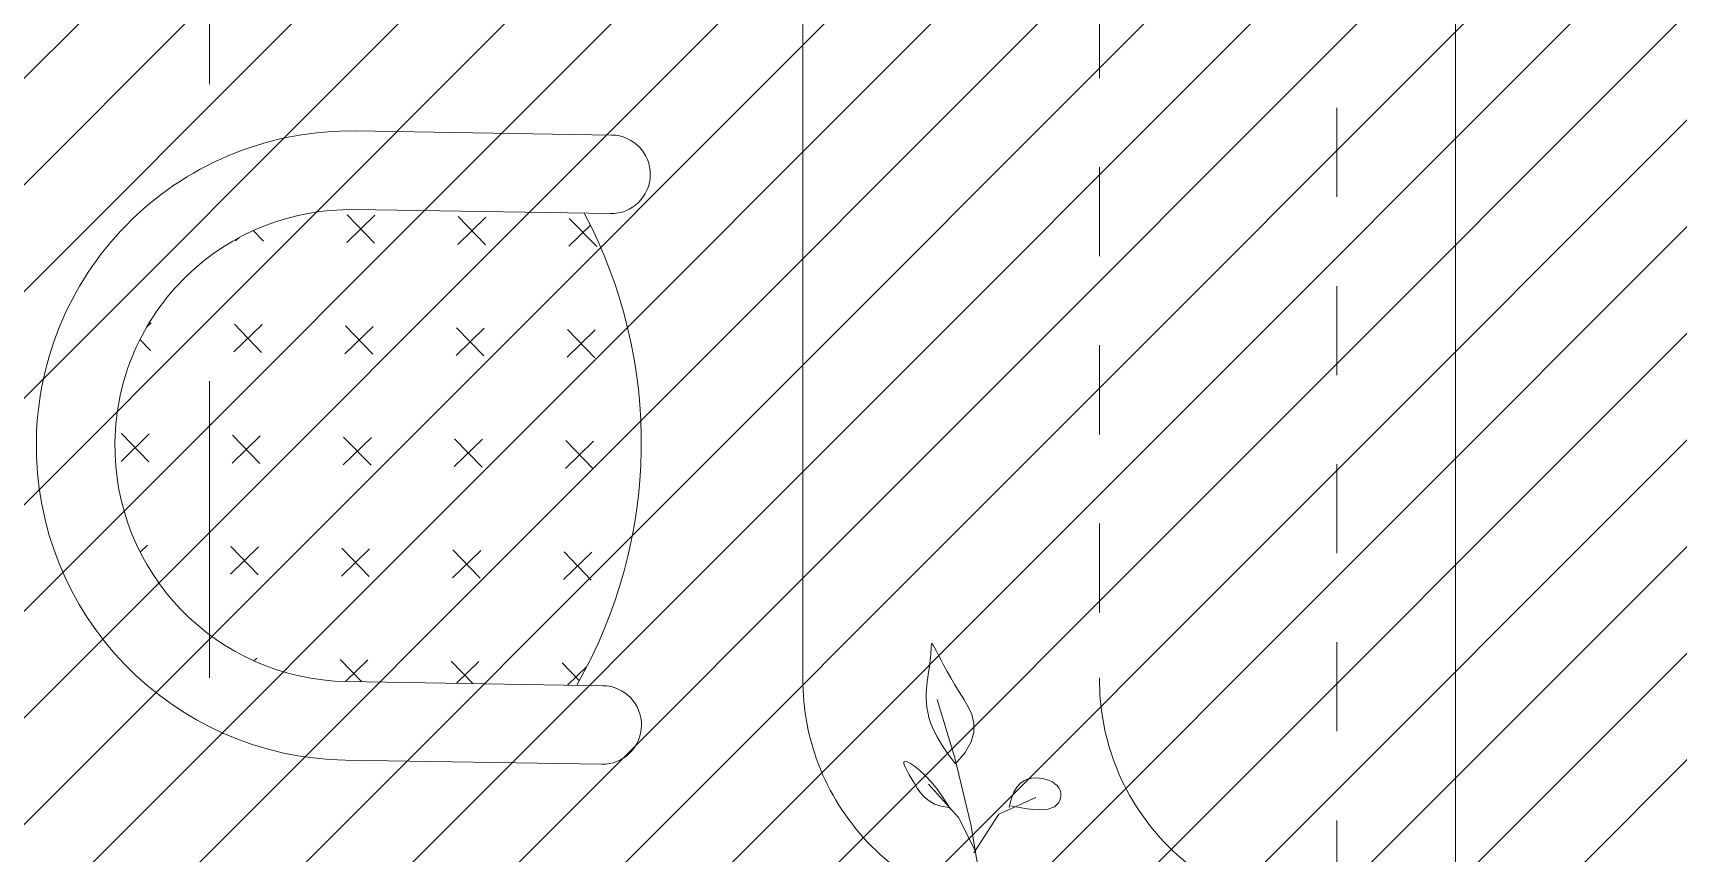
# Model space of a CAD drawing. Header units: centimetres. Extents: x -26724 to 60145, y -23645 to 6771.
# Drawn here: x -14983.5 to -14844.8, y 1086.1 to 1155.2 of the extents above; entities that cross this region are included whole.
import ezdxf

# ---------------------------------------------------------------- set-up
doc = ezdxf.new("R2010")
doc.units = ezdxf.units.CM
for name, pattern in [('AUSGEZOGEN', [0]), ('DALEKOVOD_VN', [5, 2.5, -2.5]), ('PUNKT2_S9', [0.35, 0.15, -0.1, 0, -0.1])]:
    doc.linetypes.add(name, pattern=pattern)
doc.layers.add('3.IZGLED 2', color=7, linetype='Continuous', lineweight=9, true_color=0x4a4a4a)
doc.layers.add('4.KOTE', color=88, linetype='Continuous', lineweight=15)
doc.layers.add('Moebel', color=252, linetype='PUNKT2_S9', lineweight=13)

# ---------------------------------------------------------------- blocks, each defined once
blk = doc.blocks.new('ggggt')
at = {"layer": 'Moebel', "color": 91, "linetype": 'AUSGEZOGEN', "lineweight": 18, "transparency": 33554687}
for p, q in [((1566.55, 2053.68, 13.5), (1566.56, 2053.78, 13.5)), ((1566.56, 2053.78, 13.5), (1566.58, 2053.84, 13.5)), ((1566.58, 2053.84, 13.5), (1566.61, 2053.85, 13.5)), ((1566.61, 2053.85, 13.5), (1566.67, 2053.79, 13.5)), ((1566.67, 2053.79, 13.5), (1566.74, 2053.67, 13.5)), ((1566.43, 2052.18, 13.5), (1566.46, 2052.45, 13.5)), ((1566.46, 2052.45, 13.5), (1566.49, 2052.71, 13.5)), ((1566.49, 2052.71, 13.5), (1566.51, 2052.95, 13.5)), ((1566.51, 2052.95, 13.5), (1566.53, 2053.17, 13.5)), ((1566.53, 2053.17, 13.5), (1566.54, 2053.36, 13.5)), ((1566.54, 2053.36, 13.5), (1566.55, 2053.54, 13.5)), ((1566.55, 2053.54, 13.5), (1566.55, 2053.68, 13.5)), ((1566.74, 2053.67, 13.5), (1566.85, 2053.48, 13.5)), ((1566.85, 2053.48, 13.5), (1566.99, 2053.21, 13.5)), ((1566.99, 2053.21, 13.5), (1567.17, 2052.88, 13.5)), ((1567.17, 2052.88, 13.5), (1567.38, 2052.47, 13.5)), ((1567.38, 2052.47, 13.5), (1567.62, 2052.01, 13.5)), ((1566.22, 2050.66, 13.5), (1566.26, 2050.98, 13.5)), ((1566.26, 2050.98, 13.5), (1566.3, 2051.29, 13.5)), ((1566.3, 2051.29, 13.5), (1566.35, 2051.6, 13.5)), ((1566.35, 2051.6, 13.5), (1566.39, 2051.89, 13.5)), ((1566.39, 2051.89, 13.5), (1566.43, 2052.18, 13.5)), ((1567.62, 2052.01, 13.5), (1567.89, 2051.51, 13.5)), ((1567.89, 2051.51, 13.5), (1568.2, 2050.97, 13.5)), ((1568.2, 2050.97, 13.5), (1568.54, 2050.39, 13.5)), ((1566.13, 2049.63, 13.5), (1566.15, 2049.98, 13.5)), ((1566.13, 2049.26, 13.5), (1566.13, 2049.63, 13.5)), ((1566.15, 2049.98, 13.5), (1566.18, 2050.32, 13.5)), ((1566.18, 2050.32, 13.5), (1566.22, 2050.66, 13.5)), ((1568.54, 2050.39, 13.5), (1568.91, 2049.79, 13.5)), ((1568.91, 2049.79, 13.5), (1569.3, 2049.18, 13.5)), ((1566.14, 2048.88, 13.5), (1566.13, 2049.26, 13.5)), ((1566.18, 2048.48, 13.5), (1566.14, 2048.88, 13.5)), ((1566.25, 2048.07, 13.5), (1566.18, 2048.48, 13.5)), ((1568.54, 2044.24, 13.5), (1567.05, 2049.15, 13.5)), ((1569.3, 2049.18, 13.5), (1569.67, 2048.54, 13.5)), ((1569.67, 2048.54, 13.5), (1569.97, 2047.87, 13.5)), ((1566.36, 2047.62, 13.5), (1566.25, 2048.07, 13.5)), ((1566.52, 2047.13, 13.5), (1566.36, 2047.62, 13.5)), ((1566.75, 2046.6, 13.5), (1566.52, 2047.13, 13.5)), ((1569.97, 2047.87, 13.5), (1570.14, 2047.16, 13.5)), ((1570.14, 2047.16, 13.5), (1570.14, 2046.4, 13.5)), ((1567.06, 2046, 13.5), (1566.75, 2046.6, 13.5)), ((1567.45, 2045.33, 13.5), (1567.06, 2046, 13.5)), ((1569.91, 2045.58, 13.5), (1569.41, 2044.69, 13.5)), ((1570.14, 2046.4, 13.5), (1569.91, 2045.58, 13.5)), ((1567.96, 2044.57, 13.5), (1567.45, 2045.33, 13.5)), ((1568.59, 2043.72, 13.5), (1567.96, 2044.57, 13.5)), ((1569.88, 2038.61, 13.5), (1568.54, 2044.24, 13.5)), ((1569.41, 2044.69, 13.5), (1568.59, 2043.72, 13.5)), ((1564.23, 2043.81, 13.5), (1564.25, 2043.91, 13.5)), ((1564.27, 2043.63, 13.5), (1564.23, 2043.81, 13.5)), ((1564.25, 2043.91, 13.5), (1564.34, 2043.95, 13.5)), ((1564.38, 2043.41, 13.5), (1564.27, 2043.63, 13.5)), ((1564.34, 2043.95, 13.5), (1564.52, 2043.9, 13.5)), ((1564.52, 2043.13, 13.5), (1564.38, 2043.41, 13.5)), ((1564.52, 2043.9, 13.5), (1564.79, 2043.76, 13.5)), ((1564.7, 2042.8, 13.5), (1564.52, 2043.13, 13.5)), ((1564.91, 2042.45, 13.5), (1564.7, 2042.8, 13.5)), ((1564.79, 2043.76, 13.5), (1565.14, 2043.53, 13.5)), ((1565.14, 2043.53, 13.5), (1565.56, 2043.19, 13.5)), ((1565.56, 2043.19, 13.5), (1566.03, 2042.76, 13.5)), ((1566.03, 2042.76, 13.5), (1566.54, 2042.22, 13.5)), ((1568.59, 2043.72, 13.5), (1568.59, 2043.72, 13.5)), ((1565.13, 2042.06, 13.5), (1564.91, 2042.45, 13.5)), ((1565.37, 2041.67, 13.5), (1565.13, 2042.06, 13.5)), ((1565.65, 2041.29, 13.5), (1565.37, 2041.67, 13.5)), ((1565.98, 2040.93, 13.5), (1565.65, 2041.29, 13.5)), ((1568.86, 2039.2, 13.5), (1566.32, 2042.02, 13.5)), ((1566.54, 2042.22, 13.5), (1567.08, 2041.57, 13.5)), ((1567.08, 2041.57, 13.5), (1567.62, 2040.79, 13.5)), ((1573.29, 2040.76, 13.5), (1573.51, 2041.33, 13.5)), ((1573.51, 2041.33, 13.5), (1573.77, 2041.77, 13.5)), ((1573.77, 2041.77, 13.5), (1574.05, 2042.08, 13.5)), ((1574.05, 2042.08, 13.5), (1574.35, 2042.3, 13.5)), ((1574.35, 2042.3, 13.5), (1574.67, 2042.44, 13.5)), ((1574.67, 2042.44, 13.5), (1574.99, 2042.51, 13.5)), ((1574.99, 2042.51, 13.5), (1575.32, 2042.54, 13.5)), ((1575.32, 2042.54, 13.5), (1575.64, 2042.53, 13.5)), ((1575.64, 2042.53, 13.5), (1575.94, 2042.49, 13.5)), ((1575.94, 2042.49, 13.5), (1576.24, 2042.42, 13.5)), ((1576.24, 2042.42, 13.5), (1576.51, 2042.32, 13.5)), ((1576.51, 2042.32, 13.5), (1576.76, 2042.2, 13.5)), ((1576.76, 2042.2, 13.5), (1576.98, 2042.05, 13.5)), ((1576.98, 2042.05, 13.5), (1577.16, 2041.89, 13.5)), ((1577.16, 2041.89, 13.5), (1577.31, 2041.7, 13.5)), ((1577.31, 2041.7, 13.5), (1577.41, 2041.5, 13.5)), ((1577.41, 2041.5, 13.5), (1577.47, 2041.29, 13.5)), ((1577.47, 2041.29, 13.5), (1577.48, 2041.07, 13.5)), ((1566.37, 2040.6, 13.5), (1565.98, 2040.93, 13.5)), ((1566.83, 2040.34, 13.5), (1566.37, 2040.6, 13.5)), ((1567.38, 2040.15, 13.5), (1566.83, 2040.34, 13.5)), ((1568.02, 2040.04, 13.5), (1567.38, 2040.15, 13.5)), ((1567.62, 2040.79, 13.5), (1568.16, 2039.9, 13.5)), ((1572.26, 2039.48, 13.5), (1575.37, 2040.9, 13.5)), ((1573.11, 2040.05, 13.5), (1573.29, 2040.76, 13.5)), ((1573.99, 2040.05, 13.5), (1573.25, 2040.19, 13.5)), ((1574.64, 2039.95, 13.5), (1573.99, 2040.05, 13.5)), ((1575.2, 2039.89, 13.5), (1574.64, 2039.95, 13.5)), ((1575.67, 2039.86, 13.5), (1575.2, 2039.89, 13.5)), ((1576.08, 2039.88, 13.5), (1575.67, 2039.86, 13.5)), ((1576.41, 2039.92, 13.5), (1576.08, 2039.88, 13.5)), ((1576.7, 2040.01, 13.5), (1576.41, 2039.92, 13.5)), ((1576.93, 2040.12, 13.5), (1576.7, 2040.01, 13.5)), ((1577.12, 2040.27, 13.5), (1576.93, 2040.12, 13.5)), ((1577.27, 2040.45, 13.5), (1577.12, 2040.27, 13.5)), ((1577.38, 2040.64, 13.5), (1577.27, 2040.45, 13.5)), ((1577.45, 2040.85, 13.5), (1577.38, 2040.64, 13.5)), ((1577.48, 2041.07, 13.5), (1577.45, 2040.85, 13.5)), ((1570.28, 2036.37, 13.5), (1568.86, 2039.2, 13.5)), ((1570.94, 2032.32, 13.5), (1569.88, 2038.61, 13.5)), ((1570.13, 2036.23, 13.5), (1572.26, 2039.48, 13.5))]:
    blk.add_line(p, q, dxfattribs=at)

msp = doc.modelspace()

# ---------------------------------------------------------------- hatches: boundary and pattern name
at = {"layer": '4.KOTE'}
h = msp.add_hatch(dxfattribs=at)
h.set_pattern_fill('ANSI31', color=38, scale=2)
h.set_pattern_definition([(45, (-510, 0), (-4.490128, 4.490128), [])])
h.paths.add_polyline_path([(-14468.7, 858.89), (-14613.7, 858.89), (-14613.7, 713.89), (-14693.7, 713.89), (-14693.7, 573.89), (-14878.7, 573.89), (-14878.7, 713.89), (-14893.7, 713.89), (-14893.7, 606.49), (-15018.7, 606.48), (-15018.7, 1818.89), (-14468.7, 1818.89)])
h.paths.add_polyline_path([(-15338.58, 1893.89), (-15648.6, 1893.89), (-15648.6, 2263.89), (-15338.58, 2263.89)])

# ---------------------------------------------------------------- linework, layer by layer
at = {"layer": '3.IZGLED 2', "linetype": 'DALEKOVOD_VN', "ltscale": 10}
msp.add_line((-14968.6, 1000.89, 13.5), (-14968.6, 2213.89, 13.5), dxfattribs=at)
at = {"layer": '3.IZGLED 2', "linetype": 'DALEKOVOD_VN', "lineweight": 18, "ltscale": 3, "transparency": 33554687}
msp.add_line((-14873.6, 1643.89, 13.5), (-14873.6, 940.89, 13.5), dxfattribs=at)
at = {"layer": '3.IZGLED 2'}
for p, q in [((-14863.6, 1643.9, 13.5), (-14863.6, 1080.89, 13.5)), ((-14918.6, 1623.89, 13.5), (-14918.6, 1100.89, 13.5))]:
    msp.add_line(p, q, dxfattribs=at)
at = {"layer": '3.IZGLED 2', "transparency": 33554687}
for p, q in [((-14934.72, 1146.61, 13.5), (-14956.3, 1146.95, 13.5)), ((-14954.71, 1137.51, 13.5), (-14957.01, 1139.89, 13.5)), ((-14956.41, 1140.33, 13.5), (-14934.83, 1139.99, 13.5)), ((-14964.07, 1137.66, 13.5), (-14964.94, 1138.56, 13.5)), ((-14954.67, 1139.85, 13.5), (-14957.05, 1137.55, 13.5)), ((-14945.31, 1139.7, 13.5), (-14947.68, 1137.4, 13.5)), ((-14945.34, 1137.36, 13.5), (-14947.65, 1139.74, 13.5)), ((-14936.51, 1139.01, 13.5), (-14938.32, 1137.25, 13.5)), ((-14935.98, 1137.21, 13.5), (-14938.29, 1139.59, 13.5)), ((-14966.12, 1137.97, 13.5), (-14966.41, 1137.7, 13.5)), ((-14973.54, 1130.79, 13.5), (-14973.91, 1130.43, 13.5)), ((-14964.18, 1130.64, 13.5), (-14966.56, 1128.34, 13.5)), ((-14964.22, 1128.3, 13.5), (-14966.52, 1130.68, 13.5)), ((-14954.82, 1130.49, 13.5), (-14957.2, 1128.19, 13.5)), ((-14954.85, 1128.15, 13.5), (-14957.16, 1130.53, 13.5)), ((-14945.46, 1130.34, 13.5), (-14947.83, 1128.04, 13.5)), ((-14945.49, 1128, 13.5), (-14947.8, 1130.38, 13.5)), ((-14936.1, 1130.19, 13.5), (-14938.47, 1127.89, 13.5)), ((-14936.13, 1127.85, 13.5), (-14938.44, 1130.23, 13.5)), ((-14973.58, 1128.45, 13.5), (-14974.48, 1129.38, 13.5)), ((-14983.2, 1120.9, 13.5), (-14983.2, 1120.86, 13.5)), ((-14976.59, 1120.75, 13.5), (-14976.58, 1120.79, 13.5)), ((-14973.69, 1121.43, 13.5), (-14976.07, 1119.12, 13.5)), ((-14973.73, 1119.09, 13.5), (-14976.03, 1121.46, 13.5)), ((-14964.33, 1121.28, 13.5), (-14966.71, 1118.98, 13.5)), ((-14964.37, 1118.94, 13.5), (-14966.67, 1121.32, 13.5)), ((-14954.97, 1121.13, 13.5), (-14957.34, 1118.83, 13.5)), ((-14955, 1118.79, 13.5), (-14957.31, 1121.17, 13.5)), ((-14945.61, 1120.98, 13.5), (-14947.98, 1118.68, 13.5)), ((-14945.64, 1118.64, 13.5), (-14947.95, 1121.02, 13.5)), ((-14936.24, 1120.83, 13.5), (-14938.62, 1118.53, 13.5)), ((-14936.28, 1118.49, 13.5), (-14938.58, 1120.87, 13.5)), ((-14973.84, 1112.07, 13.5), (-14974.45, 1111.47, 13.5)), ((-14964.48, 1111.92, 13.5), (-14966.85, 1109.61, 13.5)), ((-14964.51, 1109.58, 13.5), (-14966.82, 1111.95, 13.5)), ((-14955.12, 1111.77, 13.5), (-14957.49, 1109.46, 13.5)), ((-14955.15, 1109.43, 13.5), (-14957.46, 1111.8, 13.5)), ((-14945.75, 1111.62, 13.5), (-14948.13, 1109.32, 13.5)), ((-14945.79, 1109.28, 13.5), (-14948.1, 1111.66, 13.5)), ((-14936.39, 1111.47, 13.5), (-14938.77, 1109.17, 13.5)), ((-14936.43, 1109.13, 13.5), (-14938.73, 1111.51, 13.5)), ((-14964.63, 1102.56, 13.5), (-14964.87, 1102.32, 13.5)), ((-14955.78, 1100.56, 13.5), (-14957.61, 1102.44, 13.5)), ((-14955.27, 1102.41, 13.5), (-14957.15, 1100.58, 13.5)), ((-14946.42, 1100.41, 13.5), (-14948.24, 1102.29, 13.5)), ((-14945.9, 1102.26, 13.5), (-14947.79, 1100.43, 13.5)), ((-14937.45, 1100.66, 13.5), (-14938.88, 1102.15, 13.5)), ((-14936.8, 1101.86, 13.5), (-14938.43, 1100.28, 13.5)), ((-14935.46, 1100.23, 13.5), (-14957.04, 1100.58, 13.5)), ((-14957.15, 1093.96, 13.5), (-14935.57, 1093.61, 13.5))]:
    msp.add_line(p, q, dxfattribs=at)
at = {"layer": '3.IZGLED 2', "linetype": 'DALEKOVOD_VN', "ltscale": 3, "elevation": 13.5}
msp.add_lwpolyline([(-14873.6, 1643.9, 0.419151), (-14893.6, 1623.9), (-14893.6, 1100.66)], format="xyb", dxfattribs=at)
at = {"layer": '3.IZGLED 2', "transparency": 33554687}
for centre, radius, start, end in [((-14956.73, 1120.47, 13.5), 26.48, 89.0863, 179.0863), ((-14934.77, 1143.3, 13.5), 3.31, 269.0863, 89.0863), ((-14956.73, 1120.47, 13.5), 19.86, 89.0863, 179.0863), ((-14973.36, 1120.72, 13.5), 41.14, 330.1898, 27.9829), ((-14956.73, 1120.44, 13.5), 26.48, 179.0863, 269.0863), ((-14956.73, 1120.44, 13.5), 19.86, 179.0863, 269.0863), ((-14935.51, 1096.92, 13.5), 3.31, 269.0863, 89.0863)]:
    msp.add_arc(centre, radius, start, end, dxfattribs=at)
at = {"layer": '3.IZGLED 2'}
for centre in [(-14898.77, 1100.72, 13.5), (-14873.77, 1100.72, 13.5)]:
    msp.add_arc(centre, 19.83, 179.5179, 270.4821, dxfattribs=at)

# ---------------------------------------------------------------- block references
msp.add_blockref('ggggt', (-16474.33, -950.08, 13.5), dxfattribs=at)

doc.saveas('drawing.dxf')
